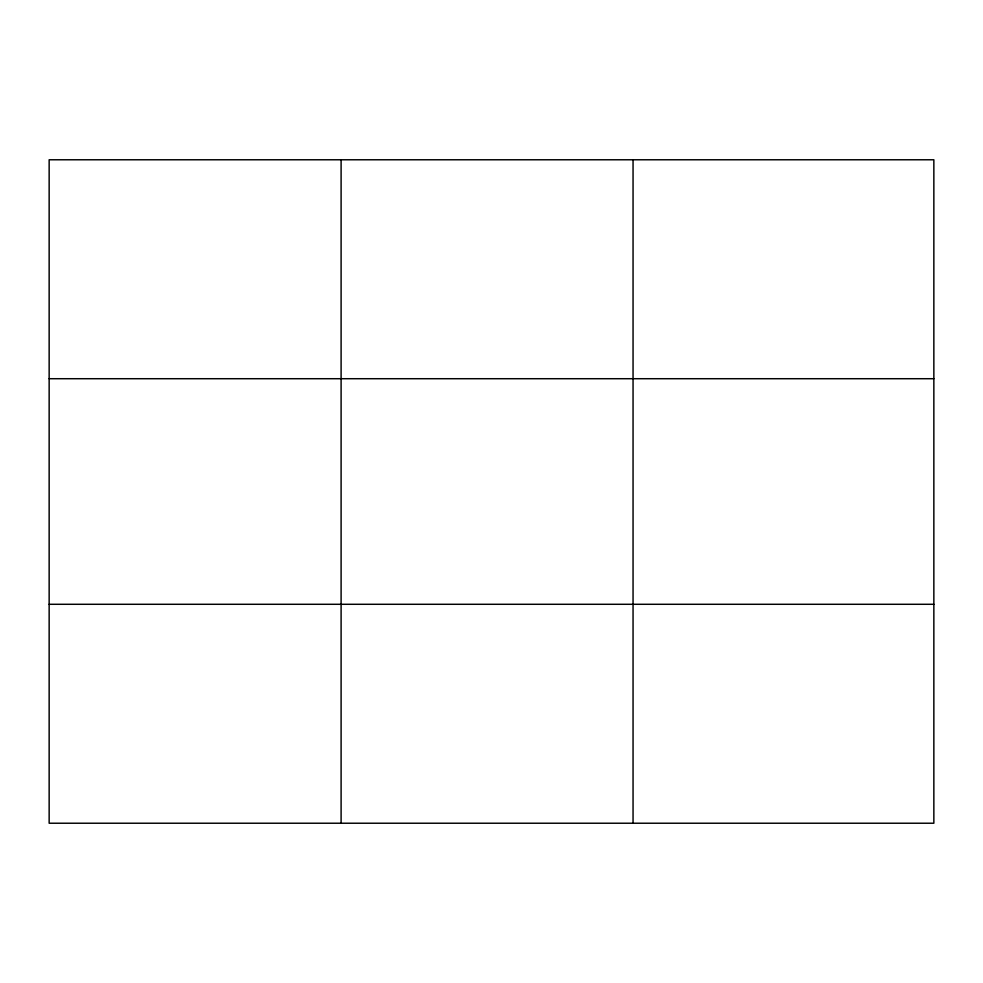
<?xml version="1.0" encoding="UTF-8"?>
<svg xmlns="http://www.w3.org/2000/svg" width="983" height="983" viewBox="0 0 983 983"><rect width="100%" height="100%" fill="white"/><g stroke="black" fill="none" stroke-linecap="round" stroke-linejoin="round"><path stroke-width="1.47" d="M341.101 823.226L341.101 159.774M633.052 823.226L633.052 159.774M933.85 604.287L933.85 823.226L49.15 823.226L49.15 159.774L933.85 159.774L933.85 604.287L49.15 604.287M49.15 378.713L933.85 378.713"/></g></svg>
